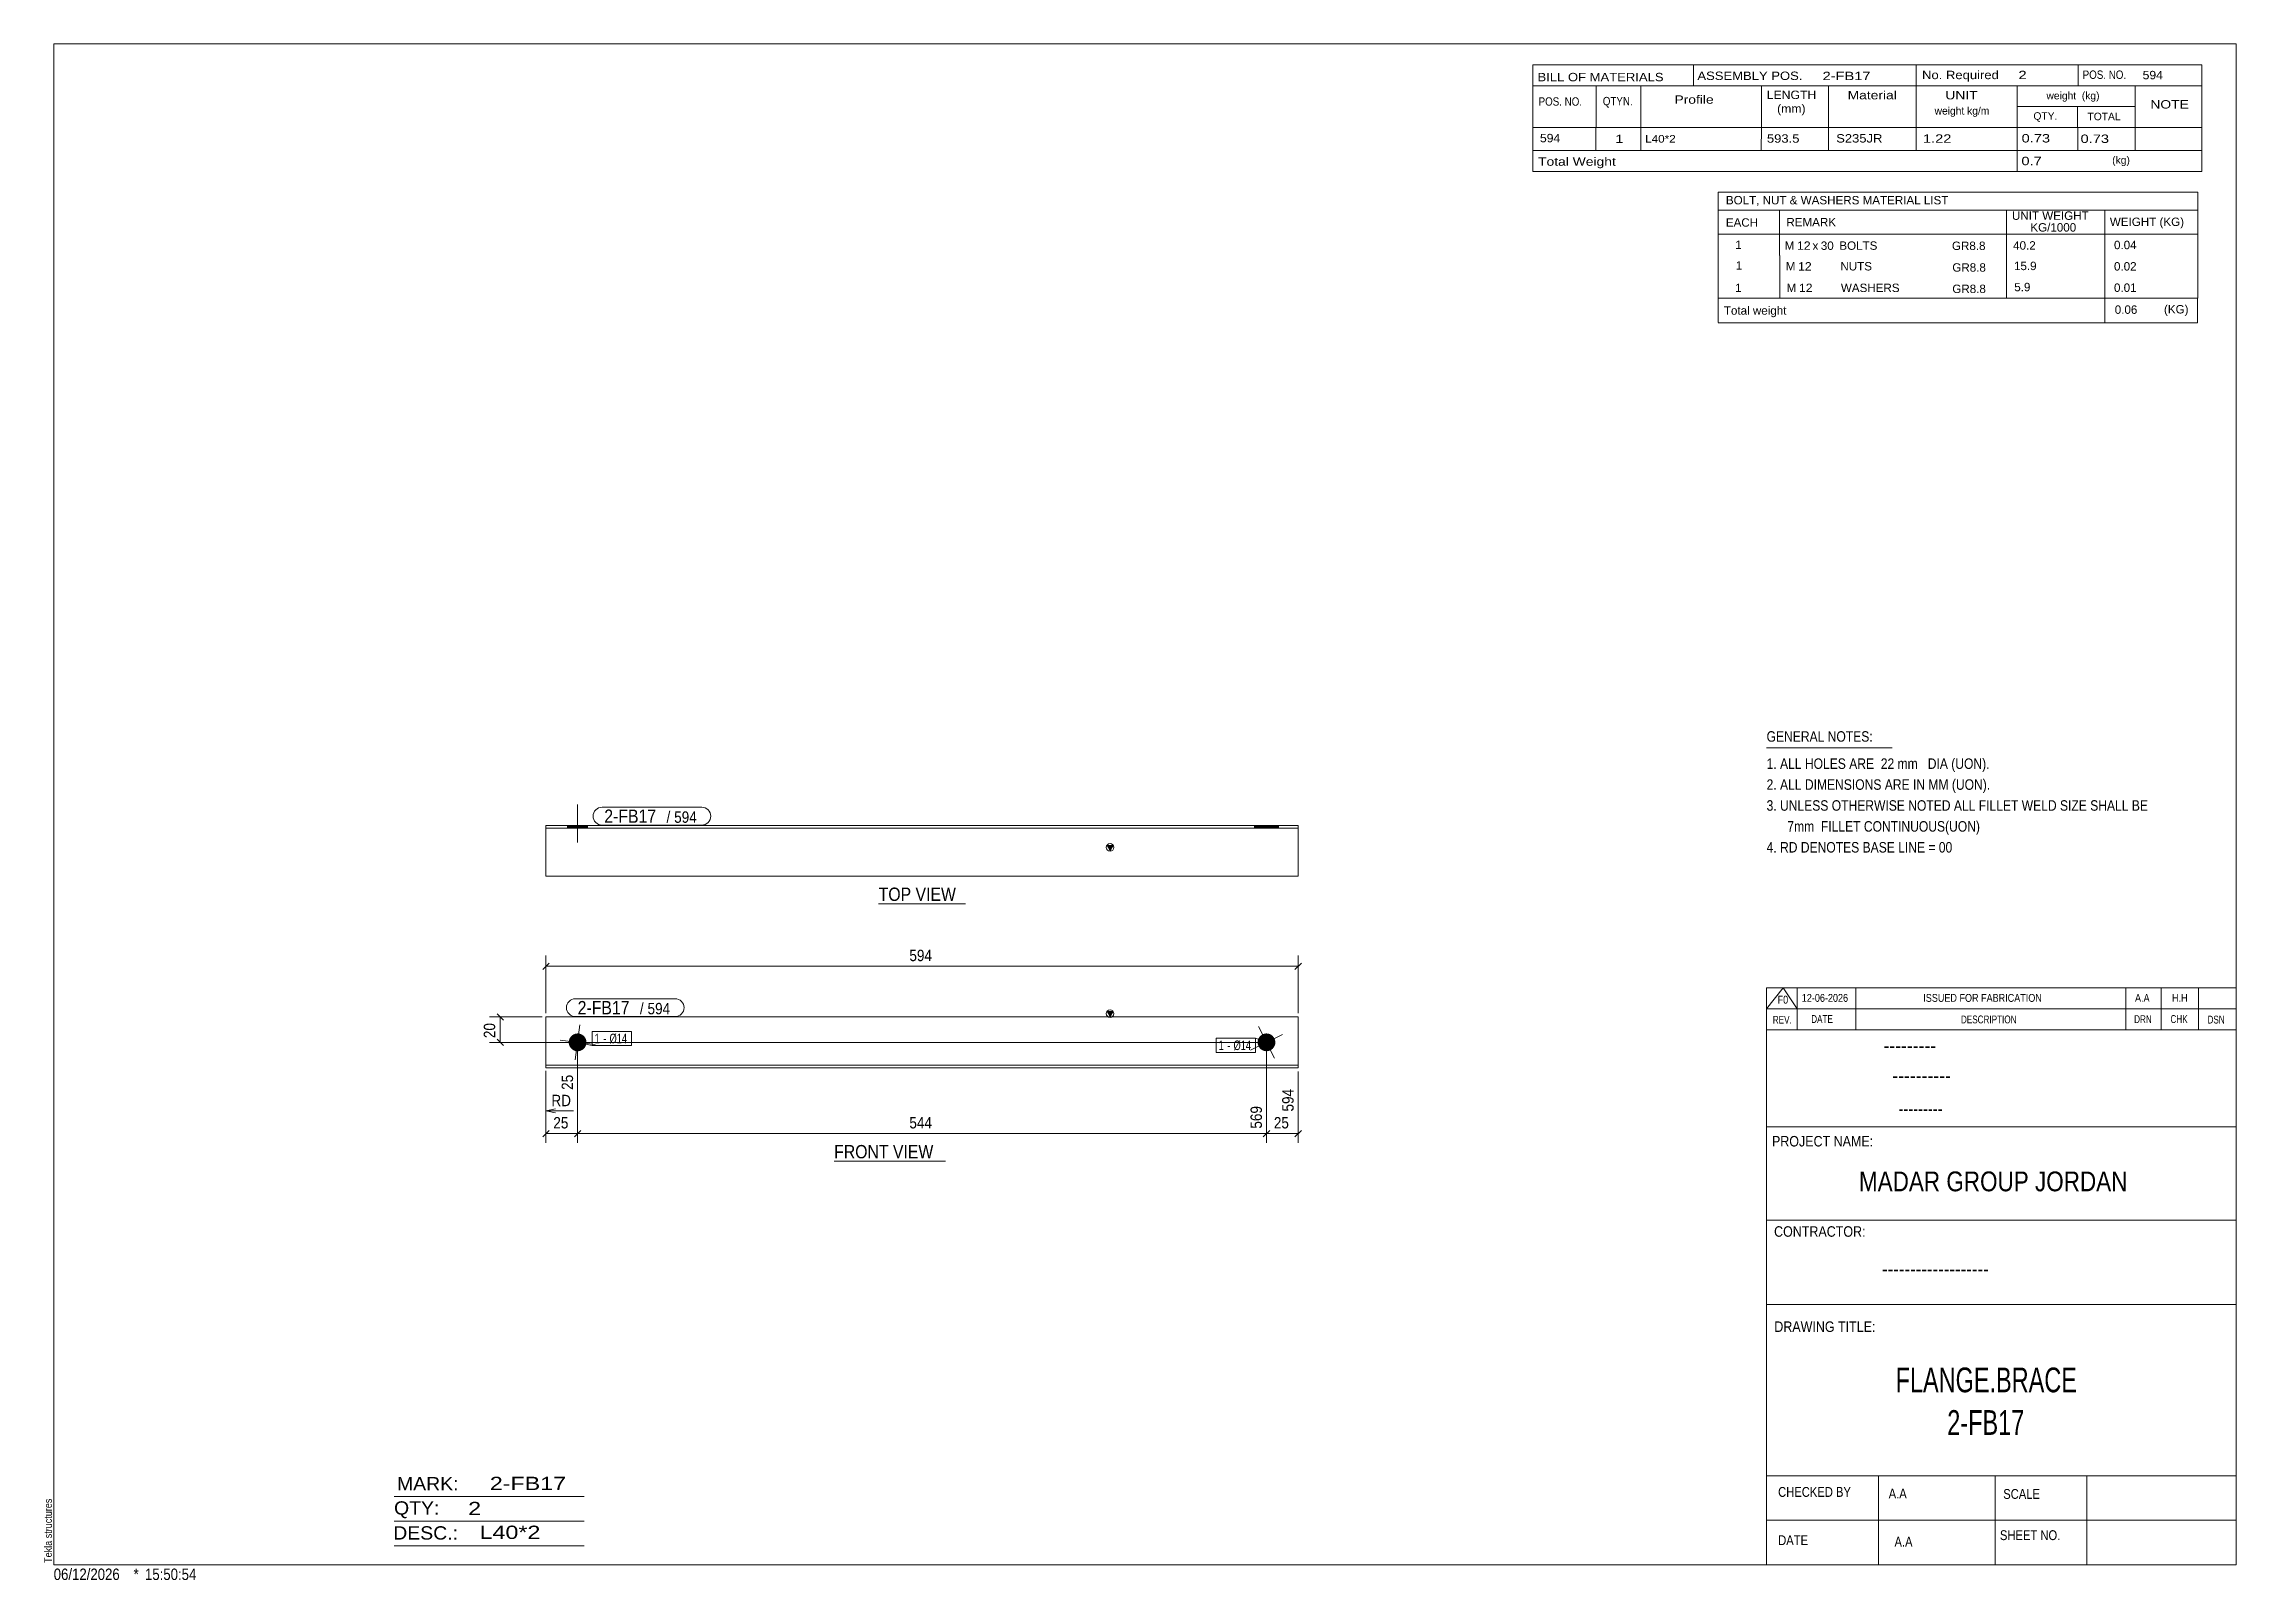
# Model space of a CAD drawing. Header units: millimetres. Extents: x 2 to 579, y 1 to 405.
import ezdxf

# ---------------------------------------------------------------- set-up
doc = ezdxf.new("R2010")
doc.units = ezdxf.units.MM
doc.linetypes.add('XKITLINE00', pattern=[0])
doc.linetypes.add('XKITLINE01', pattern=[4, 1, -1, 1, -1])
for name, color, linetype, lineweight in [('Bolt', 3, 'Continuous', 0), ('BoltMark', 7, 'Continuous', 0), ('Dimensions', 7, 'Continuous', 0), ('DrawingSheet', 5, 'Continuous', 0), ('OtherObjectType', 7, 'Continuous', 0), ('Part', 2, 'Continuous', 0), ('PartMark', 7, 'Continuous', 0)]:
    doc.layers.add(name, color=color, linetype=linetype, lineweight=lineweight)
doc.styles.add('@ARIAL_UNICODE_MS_BOLD', font='ARIAL.TTF')
doc.styles.add('ARIAL', font='ARIAL.TTF')
doc.styles.add('ARIAL_NARROW', font='ARIALN.TTF')
doc.styles.add('COMIC_SANS_MS_BOLD', font='COMICBD.TTF')
doc.styles.add('SWIS721_EX_BT', font='ARIAL.TTF')
doc.styles.add('SWISSE', font='ARIAL.TTF')

# ---------------------------------------------------------------- blocks, each defined once
blk = doc.blocks.new('*A1')
at = {"layer": 'Bolt'}
blk.add_hatch(color=3, dxfattribs=at).paths.add_polyline_path([(321.85, 141.41), (321.82, 141.46), (321.8, 141.52), (321.78, 141.57), (321.76, 141.62), (321.74, 141.68), (321.73, 141.73), (321.71, 141.79), (321.7, 141.84), (321.68, 141.9), (321.67, 141.96), (321.66, 142.01), (321.65, 142.07), (321.65, 142.13), (321.64, 142.18), (321.63, 142.24), (321.63, 142.3), (321.63, 142.35), (321.63, 142.41), (321.63, 142.47), (321.63, 142.53), (321.64, 142.58), (321.64, 142.64), (321.65, 142.7), (321.66, 142.75), (321.67, 142.81), (321.68, 142.87), (321.69, 142.92), (321.7, 142.98), (321.72, 143.03), (321.73, 143.09), (321.75, 143.14), (321.77, 143.2), (321.79, 143.25), (321.81, 143.3), (321.83, 143.36), (321.86, 143.41), (321.88, 143.46), (321.91, 143.51), (321.94, 143.56), (321.97, 143.61), (322, 143.66), (322.03, 143.71), (322.06, 143.75), (322.1, 143.8), (322.13, 143.84), (322.17, 143.89), (322.2, 143.93), (322.24, 143.97), (322.28, 144.02), (322.32, 144.06), (322.36, 144.1), (322.4, 144.14), (322.45, 144.17), (322.49, 144.21), (322.54, 144.25), (322.58, 144.28), (322.63, 144.31), (322.68, 144.35), (322.72, 144.38), (322.77, 144.41), (322.82, 144.44), (322.87, 144.46), (322.92, 144.49), (322.98, 144.51), (323.03, 144.54), (323.08, 144.56), (323.13, 144.58), (323.19, 144.6), (323.24, 144.62), (323.3, 144.64), (323.35, 144.65), (323.41, 144.67), (323.46, 144.68), (323.52, 144.69), (323.58, 144.7), (323.63, 144.71), (323.69, 144.72), (323.75, 144.72), (323.8, 144.73), (323.86, 144.73), (323.92, 144.73), (323.98, 144.73), (324.03, 144.73), (324.09, 144.73), (324.15, 144.72), (324.2, 144.72), (324.26, 144.71), (324.32, 144.71), (324.37, 144.7), (324.43, 144.68), (324.49, 144.67), (324.54, 144.66), (324.6, 144.64), (324.65, 144.63), (324.71, 144.61), (324.76, 144.59), (324.81, 144.57), (324.87, 144.55), (324.92, 144.53), (324.97, 144.5), (325.02, 144.48), (325.07, 144.45), (325.12, 144.42), (325.17, 144.39), (325.22, 144.36), (325.27, 144.33), (325.32, 144.3), (325.36, 144.27), (325.41, 144.23), (325.45, 144.19), (325.5, 144.16), (325.54, 144.12), (325.58, 144.08), (325.62, 144.04), (325.66, 144), (325.7, 143.96), (325.74, 143.91), (325.77, 143.87), (325.81, 143.82), (325.84, 143.78), (325.88, 143.73), (325.91, 143.68), (325.94, 143.64), (325.97, 143.59), (326, 143.54), (326.03, 143.49), (326.05, 143.44), (326.08, 143.39), (326.1, 143.33), (326.12, 143.28), (326.14, 143.23), (326.16, 143.17), (326.18, 143.12), (326.2, 143.06), (326.21, 143.01), (326.23, 142.95), (326.24, 142.9), (326.25, 142.84), (326.26, 142.79), (326.27, 142.73), (326.28, 142.67), (326.29, 142.62), (326.29, 142.56), (326.29, 142.5), (326.3, 142.44), (326.3, 142.39), (326.29, 142.33), (326.29, 142.27), (326.29, 142.21), (326.28, 142.16), (326.28, 142.1), (326.27, 142.04), (326.26, 141.99), (326.25, 141.93), (326.24, 141.88), (326.22, 141.82), (326.21, 141.76), (326.19, 141.71), (326.17, 141.66), (326.16, 141.6), (326.14, 141.55), (326.11, 141.49), (326.09, 141.44), (326.07, 141.39), (326.04, 141.34), (326.01, 141.29), (325.99, 141.24), (325.96, 141.19), (325.93, 141.14), (325.9, 141.09), (325.86, 141.05), (325.83, 141), (325.79, 140.95), (325.76, 140.91), (325.72, 140.87), (325.68, 140.82), (325.64, 140.78), (325.6, 140.74), (325.56, 140.7), (325.52, 140.66), (325.48, 140.62), (325.43, 140.59), (325.39, 140.55), (325.34, 140.52), (325.3, 140.48), (325.25, 140.45), (325.2, 140.42), (325.15, 140.39), (325.1, 140.36), (325.05, 140.34), (325, 140.31), (324.95, 140.28), (324.9, 140.26), (324.84, 140.24), (324.79, 140.22), (324.74, 140.2), (324.68, 140.18), (324.63, 140.16), (324.57, 140.15), (324.52, 140.13), (324.46, 140.12), (324.41, 140.11), (324.35, 140.1), (324.29, 140.09), (324.24, 140.08), (324.18, 140.08), (324.12, 140.07), (324.06, 140.07), (324.01, 140.07), (323.95, 140.07), (323.89, 140.07), (323.84, 140.07), (323.78, 140.07), (323.72, 140.08), (323.66, 140.08), (323.61, 140.09), (323.55, 140.1), (323.5, 140.11), (323.44, 140.12), (323.38, 140.14), (323.33, 140.15), (323.27, 140.17), (323.22, 140.19), (323.16, 140.21), (323.11, 140.23), (323.06, 140.25), (323.01, 140.27), (322.95, 140.29), (322.9, 140.32), (322.85, 140.35), (322.8, 140.37), (322.75, 140.4), (322.7, 140.43), (322.66, 140.47), (322.61, 140.5), (322.56, 140.53), (322.52, 140.57), (322.47, 140.6), (322.43, 140.64), (322.39, 140.68), (322.34, 140.72), (322.3, 140.76), (322.26, 140.8), (322.23, 140.84), (322.19, 140.88), (322.15, 140.93), (322.12, 140.97), (322.08, 141.02), (322.05, 141.07), (322.02, 141.11), (321.98, 141.16), (321.95, 141.21), (321.93, 141.26), (321.9, 141.31), (321.87, 141.36)], flags=17)
at = {"layer": 'Bolt', "color": 3, "linetype": 'XKITLINE00', "lineweight": 0}
for p, q in [((328.14, 144.47), (319.78, 140.32)), ((326.04, 138.22), (321.89, 146.58))]:
    blk.add_line(p, q, dxfattribs=at)
blk = doc.blocks.new('*A2')
at = {"layer": 'Bolt'}
blk.add_hatch(color=3, dxfattribs=at).paths.add_polyline_path([(143.15, 144.7), (143.2, 144.69), (143.26, 144.68), (143.31, 144.67), (143.37, 144.66), (143.43, 144.64), (143.48, 144.63), (143.53, 144.61), (143.59, 144.59), (143.64, 144.57), (143.69, 144.55), (143.75, 144.52), (143.8, 144.5), (143.85, 144.47), (143.9, 144.45), (143.95, 144.42), (144, 144.39), (144.05, 144.36), (144.1, 144.33), (144.14, 144.29), (144.19, 144.26), (144.23, 144.23), (144.28, 144.19), (144.32, 144.15), (144.37, 144.11), (144.41, 144.07), (144.45, 144.03), (144.49, 143.99), (144.53, 143.95), (144.56, 143.91), (144.6, 143.86), (144.64, 143.82), (144.67, 143.77), (144.7, 143.73), (144.73, 143.68), (144.77, 143.63), (144.8, 143.58), (144.82, 143.53), (144.85, 143.48), (144.88, 143.43), (144.9, 143.38), (144.92, 143.33), (144.95, 143.27), (144.97, 143.22), (144.99, 143.17), (145.01, 143.11), (145.02, 143.06), (145.04, 143), (145.05, 142.95), (145.06, 142.89), (145.08, 142.83), (145.09, 142.78), (145.09, 142.72), (145.1, 142.66), (145.11, 142.61), (145.11, 142.55), (145.11, 142.49), (145.12, 142.44), (145.12, 142.38), (145.12, 142.32), (145.11, 142.26), (145.11, 142.21), (145.1, 142.15), (145.1, 142.09), (145.09, 142.04), (145.08, 141.98), (145.07, 141.92), (145.06, 141.87), (145.04, 141.81), (145.03, 141.76), (145.01, 141.7), (144.99, 141.65), (144.97, 141.59), (144.95, 141.54), (144.93, 141.49), (144.91, 141.43), (144.88, 141.38), (144.86, 141.33), (144.83, 141.28), (144.8, 141.23), (144.77, 141.18), (144.74, 141.13), (144.71, 141.09), (144.68, 141.04), (144.65, 140.99), (144.61, 140.95), (144.57, 140.9), (144.54, 140.86), (144.5, 140.82), (144.46, 140.78), (144.42, 140.73), (144.38, 140.7), (144.34, 140.66), (144.29, 140.62), (144.25, 140.58), (144.2, 140.55), (144.16, 140.51), (144.11, 140.48), (144.06, 140.45), (144.01, 140.42), (143.97, 140.39), (143.92, 140.36), (143.87, 140.33), (143.81, 140.31), (143.76, 140.28), (143.71, 140.26), (143.66, 140.24), (143.6, 140.21), (143.55, 140.2), (143.5, 140.18), (143.44, 140.16), (143.39, 140.14), (143.33, 140.13), (143.27, 140.12), (143.22, 140.11), (143.16, 140.1), (143.11, 140.09), (143.05, 140.08), (142.99, 140.07), (142.93, 140.07), (142.88, 140.07), (142.82, 140.07), (142.76, 140.07), (142.71, 140.07), (142.65, 140.07), (142.59, 140.07), (142.53, 140.08), (142.48, 140.09), (142.42, 140.09), (142.36, 140.1), (142.31, 140.11), (142.25, 140.13), (142.2, 140.14), (142.14, 140.16), (142.09, 140.17), (142.03, 140.19), (141.98, 140.21), (141.92, 140.23), (141.87, 140.25), (141.82, 140.27), (141.77, 140.3), (141.72, 140.32), (141.67, 140.35), (141.62, 140.38), (141.57, 140.41), (141.52, 140.44), (141.47, 140.47), (141.42, 140.5), (141.38, 140.54), (141.33, 140.57), (141.29, 140.61), (141.24, 140.65), (141.2, 140.68), (141.16, 140.72), (141.12, 140.76), (141.08, 140.8), (141.04, 140.85), (141, 140.89), (140.97, 140.93), (140.93, 140.98), (140.9, 141.03), (140.86, 141.07), (140.83, 141.12), (140.8, 141.17), (140.77, 141.22), (140.74, 141.27), (140.72, 141.32), (140.69, 141.37), (140.67, 141.42), (140.64, 141.47), (140.62, 141.52), (140.6, 141.58), (140.58, 141.63), (140.56, 141.69), (140.54, 141.74), (140.53, 141.8), (140.52, 141.85), (140.5, 141.91), (140.49, 141.96), (140.48, 142.02), (140.47, 142.08), (140.47, 142.13), (140.46, 142.19), (140.45, 142.25), (140.45, 142.3), (140.45, 142.36), (140.45, 142.42), (140.45, 142.48), (140.45, 142.53), (140.46, 142.59), (140.46, 142.65), (140.47, 142.7), (140.48, 142.76), (140.49, 142.82), (140.5, 142.87), (140.51, 142.93), (140.52, 142.99), (140.54, 143.04), (140.56, 143.1), (140.57, 143.15), (140.59, 143.2), (140.61, 143.26), (140.64, 143.31), (140.66, 143.36), (140.68, 143.41), (140.71, 143.47), (140.74, 143.52), (140.76, 143.57), (140.79, 143.62), (140.82, 143.66), (140.85, 143.71), (140.89, 143.76), (140.92, 143.81), (140.96, 143.85), (140.99, 143.89), (141.03, 143.94), (141.07, 143.98), (141.11, 144.02), (141.15, 144.06), (141.19, 144.1), (141.23, 144.14), (141.27, 144.18), (141.32, 144.22), (141.36, 144.25), (141.41, 144.28), (141.46, 144.32), (141.5, 144.35), (141.55, 144.38), (141.6, 144.41), (141.65, 144.44), (141.7, 144.47), (141.75, 144.49), (141.8, 144.52), (141.86, 144.54), (141.91, 144.56), (141.96, 144.58), (142.02, 144.6), (142.07, 144.62), (142.13, 144.64), (142.18, 144.65), (142.24, 144.67), (142.29, 144.68), (142.35, 144.69), (142.4, 144.7), (142.46, 144.71), (142.52, 144.72), (142.57, 144.72), (142.63, 144.73), (142.69, 144.73), (142.75, 144.73), (142.8, 144.73), (142.86, 144.73), (142.92, 144.73), (142.98, 144.72), (143.03, 144.72), (143.09, 144.71)], flags=17)
at = {"layer": 'Bolt', "color": 3, "linetype": 'XKITLINE00', "lineweight": 0}
for p, q in [((142.17, 137.77), (143.39, 147.03)), ((138.16, 143.01), (147.41, 141.79))]:
    blk.add_line(p, q, dxfattribs=at)
blk = doc.blocks.new('*A3')
at = {"layer": 'Part'}
blk.add_hatch(color=2, dxfattribs=at).paths.add_polyline_path([(282.03, 150.47), (283.63, 150.47), (282.83, 149.07)], flags=17)
at = {"layer": 'Part', "color": 2, "linetype": 'XKITLINE00', "lineweight": 0}
for p, q in [((282.83, 149.07), (282.03, 150.47)), ((282.03, 150.47), (283.63, 150.47)), ((283.63, 150.47), (282.83, 149.07)), ((134.45, 149.07), (134.45, 135.73)), ((134.45, 149.07), (332.3, 149.07)), ((332.3, 149.07), (332.3, 136.4)), ((332.3, 136.4), (134.45, 136.4)), ((134.45, 135.73), (332.3, 135.73)), ((332.3, 136.4), (332.3, 135.73))]:
    blk.add_line(p, q, dxfattribs=at)
blk.add_circle((282.83, 149.97), 1, dxfattribs=at)
blk = doc.blocks.new('*A4')
at = {"layer": 'Bolt'}
blk.add_hatch(color=3, dxfattribs=at).paths.add_polyline_path([(327.09, 199.43), (327.09, 198.77), (320.83, 198.77), (320.83, 199.43)], flags=17)
at = {"layer": 'Bolt', "color": 3, "linetype": 'XKITLINE00', "lineweight": 0}
for p, q in [((320.83, 198.77), (320.83, 199.43)), ((323.96, 198.77), (323.96, 199.43)), ((327.09, 198.77), (327.09, 199.43))]:
    blk.add_line(p, q, dxfattribs=at)
blk = doc.blocks.new('*A5')
at = {"layer": 'Bolt'}
blk.add_hatch(color=3, dxfattribs=at).paths.add_polyline_path([(140.16, 198.77), (140.16, 199.43), (145.4, 199.43), (145.4, 198.77)], flags=17)
at = {"layer": 'Bolt', "color": 3, "linetype": 'XKITLINE00', "lineweight": 0}
for p, q in [((142.78, 194.93), (142.78, 204.93)), ((140.16, 198.77), (140.16, 199.43)), ((145.4, 198.77), (145.4, 199.43))]:
    blk.add_line(p, q, dxfattribs=at)
blk = doc.blocks.new('*A6')
at = {"layer": 'Part'}
blk.add_hatch(color=2, dxfattribs=at).paths.add_polyline_path([(282.03, 194.17), (283.63, 194.17), (282.83, 192.77)], flags=17)
at = {"layer": 'Part', "color": 2, "linetype": 'XKITLINE00', "lineweight": 0}
for p, q in [((134.45, 198.77), (134.45, 199.43)), ((134.45, 199.43), (332.3, 199.43)), ((332.3, 198.77), (134.45, 198.77)), ((134.45, 186.1), (134.45, 198.77)), ((332.3, 198.77), (332.3, 199.43)), ((332.3, 198.77), (332.3, 186.1)), ((282.83, 192.77), (282.03, 194.17)), ((282.03, 194.17), (283.63, 194.17)), ((283.63, 194.17), (282.83, 192.77)), ((332.3, 186.1), (134.45, 186.1))]:
    blk.add_line(p, q, dxfattribs=at)
at = {"layer": 'Part', "color": 7, "linetype": 'XKITLINE01', "lineweight": 0}
blk.add_line((332.3, 199.43), (332.3, 198.77), dxfattribs=at)
at = {"layer": 'Part', "color": 2, "linetype": 'XKITLINE00', "lineweight": 0}
blk.add_circle((282.83, 193.67), 1, dxfattribs=at)
blk = doc.blocks.new('*A7')
at = {"layer": 'DrawingSheet', "color": 5, "linetype": 'XKITLINE00', "lineweight": 0}
for p, q in [((579, 405), (5, 405)), ((5, 405), (5, 5)), ((579, 5), (579, 405)), ((5, 5), (579, 5))]:
    blk.add_line(p, q, dxfattribs=at)
at = {"layer": 'DrawingSheet', "color": 5, "style": 'ARIAL', "width": 0.85}
blk.add_text('Tekla structures', height=2, rotation=90, dxfattribs=at).set_placement((4.5, 5.5))
blk = doc.blocks.new('*A8')
at = {"layer": 'OtherObjectType', "color": 7, "linetype": 'XKITLINE00', "lineweight": 0}
for p, q in [((442.76, 365.95), (442.75, 354.95)), ((442.76, 365.95), (568.88, 365.95)), ((568.88, 365.95), (568.88, 354.95)), ((442.75, 361.3), (568.88, 361.3)), ((458.87, 361.31), (458.87, 354.95)), ((518.57, 361.31), (518.57, 354.95)), ((544.47, 361.29), (544.47, 354.95)), ((442.76, 354.92), (442.76, 349.42)), ((442.77, 354.95), (568.88, 354.95)), ((458.92, 354.95), (458.92, 349.33)), ((518.57, 354.95), (518.57, 349.33)), ((544.5, 354.95), (544.5, 349.45)), ((568.88, 354.95), (568.88, 349.45)), ((442.79, 349.33), (442.79, 343.72)), ((458.95, 349.33), (458.95, 343.71)), ((518.57, 349.33), (518.57, 343.71)), ((544.5, 349.33), (544.5, 343.83)), ((568.88, 349.33), (568.88, 343.83)), ((442.79, 343.7), (442.79, 338.13)), ((458.95, 343.71), (458.95, 338.09)), ((518.57, 343.71), (518.57, 338.09)), ((544.5, 343.71), (544.5, 338.1)), ((568.88, 343.71), (568.88, 338.1)), ((568.88, 338.1), (442.75, 338.13)), ((442.78, 338.09), (442.78, 331.69)), ((442.85, 338.09), (568.87, 338.09)), ((544.5, 338.06), (544.5, 331.64)), ((568.87, 338.06), (568.87, 331.65)), ((442.77, 331.65), (568.87, 331.65))]:
    blk.add_line(p, q, dxfattribs=at)
at = {"layer": 'OtherObjectType', "color": 7, "style": 'ARIAL_NARROW'}
for s, width, p in [('BOLT, NUT & WASHERS MATERIAL LIST', 1.211571, (444.79, 362.79)), ('EACH', 1.211571, (444.78, 356.92)), ('REMARK', 1.211571, (460.7, 357.01)), ('UNIT WEIGHT', 1.211571, (520.03, 358.72)), (' KG/1000', 1.211571, (524.02, 355.63)), ('WEIGHT (KG)', 1.211571, (545.78, 357.1)), ('1', 1.211571, (447.26, 351.05)), ('M', 1.211571, (460.26, 350.85)), ('12', 1.275, (463.5, 350.83)), ('x', 1.211571, (467.58, 350.83)), ('30', 1.211571, (469.76, 350.82)), ('BOLTS', 1.211571, (474.63, 350.84)), ('GR8.8', 1.211571, (504.25, 350.79)), ('40.2', 1.211571, (520.34, 350.88)), ('0.04', 1.211571, (546.87, 351.01)), ('1', 1.211571, (447.4, 345.61)), ('M', 1.211571, (460.54, 345.41)), ('12', 1.275, (463.78, 345.39)), ('NUTS', 1.211571, (474.91, 345.41)), ('GR8.8', 1.211571, (504.35, 345.09)), ('15.9', 1.211571, (520.56, 345.5)), ('0.02', 1.211571, (546.87, 345.39)), ('1', 1.211571, (447.24, 339.74)), ('M', 1.211571, (460.76, 339.74)), ('12', 1.275, (464, 339.72)), ('WASHERS', 1.211571, (475.04, 339.73)), ('GR8.8', 1.211571, (504.35, 339.47)), ('5.9', 1.211571, (520.64, 339.94)), ('0.01', 1.211571, (546.87, 339.78)), ('Total weight', 1.211571, (444.26, 333.77)), ('0.06', 1.211571, (547.07, 334)), ('(KG)', 1.211571, (560.02, 334.1))]:
    blk.add_text(s, height=2.2, dxfattribs=dict(at, width=width)).set_placement(p)
blk = doc.blocks.new('*A9')
at = {"layer": 'OtherObjectType', "color": 7, "linetype": 'XKITLINE00', "lineweight": 0}
blk.add_line((455.5, 219.82), (488.5, 219.82), dxfattribs=at)
at = {"layer": 'OtherObjectType', "color": 7, "style": 'ARIAL_NARROW', "width": 1.008832}
for s, p in [('GENERAL NOTES:', (455.5, 221.47)), ('1. ALL HOLES ARE  22 mm   DIA (UON).', (455.5, 214.32)), ('2. ALL DIMENSIONS ARE IN MM (UON).', (455.5, 208.82)), ('3. UNLESS OTHERWISE NOTED ALL FILLET WELD SIZE SHALL BE', (455.5, 203.32)), ('7mm  FILLET CONTINUOUS(UON)', (460.95, 197.82)), ('4. RD DENOTES BASE LINE = 00', (455.5, 192.32))]:
    blk.add_text(s, height=2.75, dxfattribs=at).set_placement(p)
blk = doc.blocks.new('*A10')
at = {"layer": 'OtherObjectType', "color": 7, "linetype": 'XKITLINE00', "lineweight": 0}
for p, q in [((455.5, 156.76), (579, 156.76)), ((455.5, 151.21), (459.82, 156.76)), ((455.5, 151.21), (455.5, 156.76)), ((459.82, 156.76), (463.53, 151.21)), ((463.53, 151.21), (463.53, 156.76)), ((478.97, 151.21), (478.97, 156.76)), ((549.98, 151.21), (549.98, 156.76)), ((559.24, 151.21), (559.24, 156.76)), ((569.12, 151.21), (569.12, 156.76)), ((579, 151.21), (579, 156.76)), ((455.5, 151.21), (579, 151.21)), ((455.5, 145.65), (455.5, 151.21)), ((459.21, 151.21), (579, 151.21)), ((463.53, 145.65), (463.53, 151.21)), ((478.97, 145.65), (478.97, 151.21)), ((549.98, 145.65), (549.98, 151.21)), ((559.24, 145.65), (559.24, 151.21)), ((569.12, 145.65), (569.12, 151.21)), ((579, 145.65), (579, 151.21))]:
    blk.add_line(p, q, dxfattribs=at)
at = {"layer": 'OtherObjectType', "color": 7, "style": 'ARIAL_NARROW'}
for s, height, width, p in [('F0', 2.058, 1.008832, (458.4, 152.59)), ('12-06-2026', 2.058, 1.008832, (464.76, 153.06)), ('ISSUED FOR FABRICATION', 2.0583, 1.008832, (496.71, 153.06)), ('A.A', 2.058, 1.008832, (552.4, 153.06)), ('H.H', 2.058, 1.008832, (562.13, 153.06)), ('REV.', 2.058, 0.907949, (457.13, 147.31)), ('DATE', 2.058, 0.907949, (467.23, 147.5)), ('DESCRIPTION', 2.0583, 0.907949, (506.61, 147.39)), ('DRN', 2.058, 0.907949, (552.17, 147.47)), ('CHK', 2.058, 0.907949, (561.72, 147.5)), ('DSN', 2.058, 0.907949, (571.47, 147.35))]:
    blk.add_text(s, height=height, dxfattribs=dict(at, width=width)).set_placement(p)
blk = doc.blocks.new('*A11')
at = {"layer": 'OtherObjectType', "color": 6, "linetype": 'XKITLINE00', "lineweight": 0}
for p, q in [((94.5, 23), (144.5, 23)), ((94.5, 16.5), (144.5, 16.5)), ((94.5, 10), (144.5, 10))]:
    blk.add_line(p, q, dxfattribs=at)
at = {"layer": 'OtherObjectType', "color": 6, "style": 'ARIAL_NARROW'}
for s, width, p in [('MARK:', 1.275, (95.27, 24.58)), ('2-FB17', 1.525501, (119.69, 24.65)), ('QTY:', 1.275, (94.5, 18.19)), ('2', 1.525501, (113.99, 18.05)), ('DESC.:', 1.275, (94.29, 11.63)), ('L40*2', 1.525501, (117, 11.79))]:
    blk.add_text(s, height=3.5, dxfattribs=dict(at, width=width)).set_placement(p)
blk = doc.blocks.new('*A12')
at = {"layer": 'OtherObjectType', "color": 2, "linetype": 'XKITLINE00', "lineweight": 0}
for p, q in [((455.5, 145.65), (579, 145.65)), ((455.5, 5), (455.5, 145.64)), ((578.98, 145.64), (579, 5)), ((579, 120.14), (455.5, 120.14)), ((455.5, 95.63), (579, 95.63)), ((579, 73.49), (455.5, 73.49)), ((579, 28.4), (455.5, 28.4)), ((484.94, 28.4), (484.94, 5)), ((515.62, 5), (515.62, 28.4)), ((539.75, 5), (539.75, 28.4)), ((579, 16.7), (455.5, 16.7)), ((579, 5), (455.5, 5))]:
    blk.add_line(p, q, dxfattribs=at)
at = {"layer": 'OtherObjectType', "color": 4, "style": '@ARIAL_UNICODE_MS_BOLD', "width": 0.85}
blk.add_text('---------', height=3.9, dxfattribs=at).set_placement((486.23, 139.59))
at = {"layer": 'OtherObjectType', "color": 7, "style": 'ARIAL', "width": 0.85}
for s, height, p in [('----------', 3.9, (488.56, 131.77)), ('---------', 3.25, (490.21, 123.31))]:
    blk.add_text(s, height=height, dxfattribs=at).set_placement(p)
at = {"layer": 'OtherObjectType', "color": 3, "width": 0.85}
for s, style, p in [('PROJECT NAME:', 'SWIS721_EX_BT', (456.92, 115.01)), ('CONTRACTOR:', 'SWISSE', (457.47, 91.27)), ('DRAWING TITLE:', 'SWIS721_EX_BT', (457.53, 66.24))]:
    blk.add_text(s, height=2.7618, dxfattribs=dict(at, style=style)).set_placement(p)
at = {"layer": 'OtherObjectType', "color": 7, "width": 0.85}
for s, height, p in [('MADAR GROUP JORDAN', 5.2, (479.79, 103.23)), ('CHECKED BY', 2.592, (458.53, 22.86)), ('A.A', 2.592, (487.61, 22.45)), ('SCALE', 2.592, (517.74, 22.33)), ('DATE', 2.592, (458.54, 10.16)), ('A.A', 2.592, (489.14, 9.76)), ('SHEET NO.', 2.592, (516.87, 11.49))]:
    blk.add_text(s, height=height, dxfattribs=at).set_placement(p)
at = {"layer": 'OtherObjectType', "color": 1}
for s, height, style, width, p in [('-------------------', 3.9, 'COMIC_SANS_MS_BOLD', 0.85, (485.87, 80.86)), ('FLANGE.BRACE', 6.5, 'ARIAL', 0.68, (489.43, 50.37)), ('2-FB17', 6.5, 'ARIAL', 0.68, (503.02, 39.17))]:
    blk.add_text(s, height=height, dxfattribs=dict(at, style=style, width=width)).set_placement(p)
blk = doc.blocks.new('*A13')
at = {"layer": 'OtherObjectType', "color": 7, "linetype": 'XKITLINE00', "lineweight": 0}
for p, q in [((393.98, 399.5), (569.98, 399.5)), ((393.98, 399.5), (393.98, 388.5)), ((436.26, 399.42), (436.26, 393.87)), ((494.85, 394), (494.85, 399.5)), ((537.43, 393.96), (537.43, 399.42)), ((569.98, 394), (569.98, 399.5)), ((393.98, 394), (569.98, 394)), ((410.64, 394), (410.64, 383)), ((422.4, 393.98), (422.4, 383.03)), ((454.12, 393.99), (454.13, 383)), ((471.78, 393.98), (471.78, 383)), ((494.85, 393.98), (494.85, 383)), ((521.43, 394), (521.43, 383)), ((552.42, 394), (552.42, 383)), ((569.98, 394), (569.98, 388.5)), ((393.98, 388.5), (393.98, 383)), ((521.45, 388.52), (552.45, 388.52)), ((537.28, 388.52), (537.28, 383)), ((569.98, 388.5), (569.98, 383)), ((393.98, 383), (569.98, 383)), ((393.98, 383), (393.98, 376.95)), ((410.63, 383), (410.63, 376.95)), ((422.44, 382.99), (422.44, 376.95)), ((454.12, 383), (454.11, 376.95)), ((471.79, 383), (471.79, 376.95)), ((494.87, 383), (494.87, 376.95)), ((521.44, 383), (521.44, 376.95)), ((537.33, 382.95), (537.33, 376.95)), ((552.43, 383), (552.43, 376.95)), ((569.98, 383), (569.98, 376.95)), ((393.98, 376.95), (569.98, 376.95)), ((393.98, 376.95), (393.98, 371.45)), ((521.44, 376.95), (521.44, 371.45)), ((569.98, 376.95), (569.98, 371.45)), ((393.98, 371.45), (569.98, 371.45))]:
    blk.add_line(p, q, dxfattribs=at)
at = {"layer": 'OtherObjectType', "color": 7, "style": 'ARIAL_NARROW'}
for s, height, width, p in [('No. Required', 2.2, 1.36, (496.39, 395.72)), ('2', 2.2, 1.525501, (521.75, 395.72)), ('POS. NO.', 2.2, 1.02, (538.63, 395.79)), ('594', 2.2, 1.270501, (554.4, 395.69)), ('BILL OF MATERIALS', 2.2, 1.36, (395.25, 395.16)), ('ASSEMBLY POS.', 2.2, 1.36, (437.3, 395.5)), ('LENGTH', 2.2, 1.275, (455.54, 390.49)), ('2-FB17', 2.2, 1.525501, (470.23, 395.46)), ('Material', 2.2, 1.445, (476.81, 390.41)), ('UNIT', 2.2, 1.445, (502.52, 390.4)), ('weight  (kg)', 1.98, 1.19, (529.11, 390.39)), ('POS. NO.', 2.2, 1.02, (395.53, 388.74)), ('QTYN.', 2.2, 1.02, (412.42, 388.84)), ('Profile', 2.2, 1.445, (431.26, 389.25)), ('(mm)', 2.2, 1.275, (458.26, 386.86)), ('weight kg/m', 1.98, 1.19, (499.69, 386.4)), ('QTY.', 1.98, 1.19, (525.68, 385.03)), ('TOTAL', 1.98, 1.19, (539.9, 384.91)), ('NOTE', 2.2, 1.445, (556.44, 387.99)), ('594', 2.2, 1.270501, (395.89, 379.12)), ('1', 2.2, 1.525501, (415.71, 378.91)), ('L40*2', 1.98, 1.355501, (423.56, 379.04)), ('593.5', 2.2, 1.355501, (455.59, 379.01)), ('S235JR', 2.2, 1.355501, (473.81, 379.05)), ('1.22', 2.2, 1.525501, (496.62, 378.99)), ('0.73', 2.2, 1.525501, (522.57, 379.07)), ('0.73', 2.2, 1.525501, (538.08, 378.94)), ('Total Weight', 2.2, 1.445, (395.4, 372.94)), ('0.7', 2.2, 1.525501, (522.52, 373.09)), ('(kg)', 1.98, 1.19, (546.4, 373.46))]:
    blk.add_text(s, height=height, dxfattribs=dict(at, width=width)).set_placement(p)
blk = doc.blocks.new('*A14')
at = {"layer": 'OtherObjectType', "color": 7, "style": 'ARIAL_NARROW', "width": 1.008832}
for s, p in [('06/12/2026', (4.99, 1)), ('*', (26, 1)), ('15:50:54', (29, 1))]:
    blk.add_text(s, height=3, dxfattribs=at).set_placement(p)
blk = doc.blocks.new('*A15')
at = {"layer": 'Dimensions', "color": 7, "linetype": 'XKITLINE00', "lineweight": 0}
for p, q in [((133.45, 149.07), (119.6, 149.07)), ((121.6, 149.91), (123.3, 148.22)), ((122.45, 142.4), (122.45, 149.07)), ((322.96, 142.4), (119.6, 142.4)), ((121.6, 143.25), (123.3, 141.55))]:
    blk.add_line(p, q, dxfattribs=at)
at = {"layer": 'Dimensions', "color": 3}
for p in [(122.45, 149.07), (122.45, 142.4)]:
    blk.add_point(p, dxfattribs=at)
at = {"layer": 'Dimensions', "color": 3, "style": 'ARIAL', "width": 0.85}
blk.add_text('20', height=3, rotation=90.00021, dxfattribs=at).set_placement((121.1, 143.51))
blk = doc.blocks.new('*A16')
at = {"layer": 'Dimensions', "color": 7, "linetype": 'XKITLINE00', "lineweight": 0}
for p, q in [((135.3, 163.25), (133.6, 161.55)), ((134.45, 150.07), (134.45, 165.25)), ((134.45, 162.4), (332.3, 162.4)), ((333.14, 163.25), (331.45, 161.55)), ((332.3, 150.07), (332.3, 165.25))]:
    blk.add_line(p, q, dxfattribs=at)
at = {"layer": 'Dimensions', "color": 3}
for p in [(134.45, 162.4), (332.3, 162.4)]:
    blk.add_point(p, dxfattribs=at)
at = {"layer": 'Dimensions', "color": 3, "style": 'ARIAL', "width": 0.85}
blk.add_text('594', height=3, dxfattribs=at).set_placement((230.04, 163.75))
blk = doc.blocks.new('*A17')
at = {"layer": 'Dimensions', "color": 7, "linetype": 'XKITLINE00', "lineweight": 0}
for p, q in [((142.78, 141.4), (142.78, 116)), ((134.45, 134.87), (134.45, 122.33)), ((134.45, 134.73), (134.45, 116)), ((136.95, 124.9), (134.45, 124.4)), ((136.95, 123.9), (134.45, 124.4)), ((141.67, 124.4), (134.45, 124.4)), ((135.3, 119.25), (133.6, 117.55)), ((134.45, 118.4), (142.78, 118.4)), ((143.63, 119.25), (141.93, 117.55))]:
    blk.add_line(p, q, dxfattribs=at)
at = {"layer": 'Dimensions', "color": 7}
blk.add_point((134.45, 124.4), dxfattribs=at)
at = {"layer": 'Dimensions', "color": 3}
for p in [(134.45, 118.4), (142.78, 118.4)]:
    blk.add_point(p, dxfattribs=at)
at = {"layer": 'Dimensions', "color": 3, "style": 'ARIAL', "width": 0.85}
blk.add_text('25', height=3, rotation=90.00021, dxfattribs=at).set_placement((141.58, 129.9))
for s, p in [('RD', (135.89, 125.6)), ('25', (136.39, 119.75))]:
    blk.add_text(s, height=3, dxfattribs=at).set_placement(p)
blk = doc.blocks.new('*A18')
at = {"layer": 'Dimensions', "color": 7, "linetype": 'XKITLINE00', "lineweight": 0}
for p, q in [((142.78, 141.4), (142.78, 116)), ((323.96, 141.4), (323.96, 116)), ((143.63, 119.25), (141.93, 117.55)), ((142.78, 118.4), (323.96, 118.4)), ((324.81, 119.25), (323.11, 117.55))]:
    blk.add_line(p, q, dxfattribs=at)
at = {"layer": 'Dimensions', "color": 3}
for p in [(142.78, 118.4), (323.96, 118.4)]:
    blk.add_point(p, dxfattribs=at)
at = {"layer": 'Dimensions', "color": 3, "style": 'ARIAL', "width": 0.85}
blk.add_text('544', height=3, dxfattribs=at).set_placement((230.04, 119.75))
blk.add_text('569', height=3, rotation=90.00021, dxfattribs=at).set_placement((322.76, 119.7))
blk = doc.blocks.new('*A19')
at = {"layer": 'Dimensions', "color": 7, "linetype": 'XKITLINE00', "lineweight": 0}
for p, q in [((323.96, 141.4), (323.96, 116)), ((332.3, 134.73), (332.3, 116)), ((324.81, 119.25), (323.11, 117.55)), ((323.96, 118.4), (332.3, 118.4)), ((333.14, 119.25), (331.45, 117.55))]:
    blk.add_line(p, q, dxfattribs=at)
at = {"layer": 'Dimensions', "color": 3}
for p in [(323.96, 118.4), (332.3, 118.4)]:
    blk.add_point(p, dxfattribs=at)
at = {"layer": 'Dimensions', "color": 3, "style": 'ARIAL', "width": 0.85}
blk.add_text('594', height=3, rotation=90.00021, dxfattribs=at).set_placement((331.1, 124.2))
blk.add_text('25', height=3, dxfattribs=at).set_placement((325.9, 119.75))
blk = doc.blocks.new('*A20')
at = {"layer": 'BoltMark', "color": 7, "linetype": 'XKITLINE00', "lineweight": 0}
for p, q in [((146.65, 145.28), (156.94, 145.28)), ((146.65, 141.58), (146.65, 145.28)), ((156.94, 141.58), (156.94, 145.28)), ((142.78, 142.4), (146.65, 141.58)), ((146.65, 141.58), (156.94, 141.58))]:
    blk.add_line(p, q, dxfattribs=at)
at = {"layer": 'BoltMark', "color": 3, "style": 'ARIAL_NARROW', "width": 0.85}
for s, p in [('1', (147.25, 142.18)), ('Ø14', (151.18, 142.18)), ('-', (149.52, 142.18))]:
    blk.add_text(s, height=2.5, dxfattribs=at).set_placement(p)
blk = doc.blocks.new('*A21')
at = {"layer": 'BoltMark', "color": 7, "linetype": 'XKITLINE00', "lineweight": 0}
for p, q in [((310.77, 143.47), (321.06, 143.47)), ((310.77, 139.77), (310.77, 143.47)), ((310.77, 139.77), (321.06, 139.77)), ((321.06, 139.77), (321.06, 143.47)), ((323.96, 142.4), (321.06, 143.47))]:
    blk.add_line(p, q, dxfattribs=at)
at = {"layer": 'BoltMark', "color": 3, "style": 'ARIAL_NARROW', "width": 0.85}
for s, p in [('1', (311.37, 140.37)), ('-', (313.64, 140.37)), ('Ø14', (315.3, 140.37))]:
    blk.add_text(s, height=2.5, dxfattribs=at).set_placement(p)
blk = doc.blocks.new('*A22')
at = {"layer": 'PartMark', "color": 7, "linetype": 'XKITLINE00', "lineweight": 0}
for p, q in [((142.2, 153.87), (168.44, 153.87)), ((142.2, 149.17), (168.44, 149.17))]:
    blk.add_line(p, q, dxfattribs=at)
for centre, start, end in [((142.2, 151.52), 90, 270), ((168.44, 151.52), 270, 90)]:
    blk.add_arc(centre, 2.35, start, end, dxfattribs=at)
at = {"layer": 'PartMark', "color": 1, "style": 'ARIAL', "width": 0.85}
blk.add_text('2-FB17', height=3.5, dxfattribs=at).set_placement((142.8, 149.77))
at = {"layer": 'PartMark', "color": 3, "style": 'ARIAL', "width": 0.85}
for s, p in [('/', (159.16, 149.77)), ('594', (161.17, 149.77))]:
    blk.add_text(s, height=3, dxfattribs=at).set_placement(p)
blk = doc.blocks.new('*A23')
at = {"layer": 'OtherObjectType', "color": 7, "linetype": 'XKITLINE00', "lineweight": 0}
blk.add_line((210.25, 111.15), (239.55, 111.15), dxfattribs=at)
at = {"layer": 'OtherObjectType', "color": 7, "style": 'ARIAL', "width": 0.85}
blk.add_text('FRONT VIEW', height=3.5, dxfattribs=at).set_placement((210.25, 111.9))
blk = doc.blocks.new('*A24')
at = {"layer": 'PartMark', "color": 7, "linetype": 'XKITLINE00', "lineweight": 0}
for p, q in [((149.2, 204.23), (175.44, 204.23)), ((149.2, 199.53), (175.44, 199.53))]:
    blk.add_line(p, q, dxfattribs=at)
for centre, start, end in [((149.2, 201.88), 90, 270), ((175.44, 201.88), 270, 90)]:
    blk.add_arc(centre, 2.35, start, end, dxfattribs=at)
at = {"layer": 'PartMark', "color": 1, "style": 'ARIAL', "width": 0.85}
blk.add_text('2-FB17', height=3.5, dxfattribs=at).set_placement((149.8, 200.13))
at = {"layer": 'PartMark', "color": 3, "style": 'ARIAL', "width": 0.85}
for s, p in [('/', (166.16, 200.13)), ('594', (168.17, 200.13))]:
    blk.add_text(s, height=3, dxfattribs=at).set_placement(p)
blk = doc.blocks.new('*A25')
at = {"layer": 'OtherObjectType', "color": 7, "linetype": 'XKITLINE00', "lineweight": 0}
blk.add_line((221.96, 178.85), (244.78, 178.85), dxfattribs=at)
at = {"layer": 'OtherObjectType', "color": 7, "style": 'ARIAL', "width": 0.85}
blk.add_text('TOP VIEW', height=3.5, dxfattribs=at).set_placement((221.96, 179.6))

msp = doc.modelspace()

# ---------------------------------------------------------------- block references
at = {"lineweight": 0}
for name in ['*A7', '*A13', '*A8', '*A9', '*A5', '*A24', '*A4', '*A25', '*A16', '*A10', '*A22', '*A15', '*A2', '*A20', '*A1', '*A12', '*A17', '*A18', '*A21', '*A19', '*A23', '*A11', '*A14']:
    msp.add_blockref(name, (0, 0), dxfattribs=at)
at = {"layer": 'Part', "lineweight": 0}
for name in ['*A6', '*A3']:
    msp.add_blockref(name, (0, 0), dxfattribs=at)

doc.saveas('drawing.dxf')
